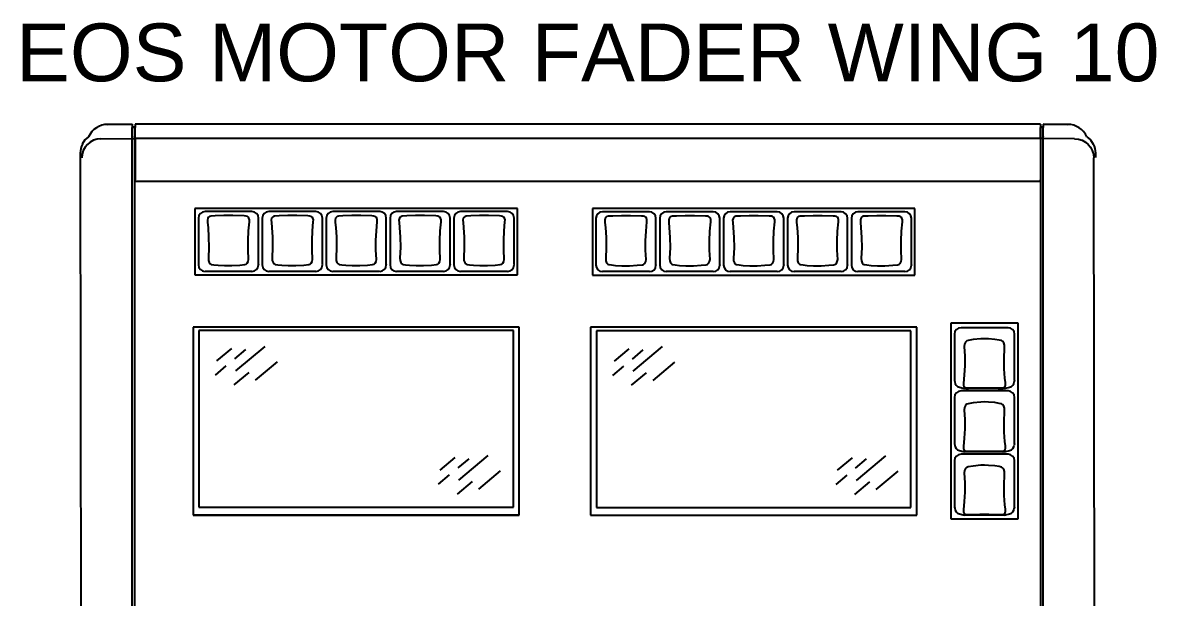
# Model space of a CAD drawing. Extents: x -49 to 275, y -8 to 142.
# Drawn here: x -4.79 to 8.7, y 64.55 to 71.39 of the extents above; entities that cross this region are included whole.
import ezdxf
from ezdxf.enums import TextEntityAlignment as Align

# ---------------------------------------------------------------- set-up
doc = ezdxf.new("R2010")
doc.units = 0
doc.header["$LTSCALE"] = 0.5
doc.header["$MEASUREMENT"] = 0
doc.layers.get('0').update_dxf_attribs({"linetype": 'CONTINUOUS'})
doc.layers.add('RISER', color=7, linetype='CONTINUOUS')
doc.styles.add('ARIAL', font='arial.ttf')

# ---------------------------------------------------------------- blocks, each defined once
blk = doc.blocks.new('*U40')
at = {"layer": 'RISER'}
for p, q in [((-5.42, 7.317), (-5.713, 7.313)), ((-5.713, 7.313), (-5.42, 7.316)), ((-5.42, 7.316), (-5.42, 7.276)), ((5.385, 7.316), (-5.385, 7.316)), ((-5.385, 7.315), (-5.385, 7.316)), ((5.385, 7.315), (-5.385, 7.315)), ((-5.385, 7.315), (-5.385, 7.275)), ((5.385, 7.315), (5.385, 7.316)), ((5.385, 7.315), (5.385, 7.275)), ((5.42, 7.317), (5.713, 7.313)), ((5.712, 7.313), (5.42, 7.316)), ((5.42, 7.316), (5.42, 7.276)), ((-5.39, 7.282), (-5.42, 7.282)), ((-5.42, 7.281), (-5.39, 7.281)), ((-5.42, 7.253), (-5.42, 7.276)), ((-5.42, 7.193), (-5.42, 7.253)), ((-5.42, 7.171), (-5.42, 7.193)), ((-5.42, 7.171), (-5.42, 7.168)), ((-5.42, 7.146), (-5.42, 7.168)), ((-5.39, 7.281), (-5.39, 7.282)), ((-5.39, 7.252), (-5.39, 7.281)), ((-5.39, 7.229), (-5.39, 7.252)), ((-5.39, 7.169), (-5.39, 7.229)), ((-5.39, 7.147), (-5.39, 7.169)), ((-5.385, 7.252), (-5.385, 7.275)), ((-5.385, 7.193), (-5.385, 7.252)), ((-5.385, 7.17), (-5.385, 7.193)), ((-5.385, 7.168), (-5.385, 7.17)), ((-5.385, 7.145), (-5.385, 7.168)), ((5.385, 7.252), (5.385, 7.275)), ((5.385, 7.193), (5.385, 7.252)), ((5.385, 7.17), (5.385, 7.193)), ((5.385, 7.168), (5.385, 7.17)), ((5.385, 7.145), (5.385, 7.168)), ((5.39, 7.282), (5.42, 7.282)), ((5.39, 7.281), (5.39, 7.282)), ((5.42, 7.281), (5.39, 7.281)), ((5.39, 7.252), (5.39, 7.281)), ((5.39, 7.229), (5.39, 7.252)), ((5.39, 7.169), (5.39, 7.229)), ((5.39, 7.147), (5.39, 7.169)), ((5.42, 7.253), (5.42, 7.276)), ((5.42, 7.193), (5.42, 7.253)), ((5.42, 7.171), (5.42, 7.193)), ((5.42, 7.171), (5.42, 7.168)), ((5.42, 7.146), (5.42, 7.168)), ((-5.793, 7.143), (-5.42, 7.146)), ((-5.42, 7.147), (-5.39, 7.147)), ((-5.42, -4.056), (-5.42, 7.146)), ((-5.39, 7.143), (-5.39, 7.147)), ((-5.39, 7.12), (-5.39, 7.143)), ((-5.39, -4.052), (-5.39, 7.12)), ((5.385, 7.145), (-5.385, 7.145)), ((-5.385, 7.145), (-5.385, 6.653)), ((5.385, 7.145), (5.385, 6.653)), ((5.42, 7.147), (5.39, 7.147)), ((5.39, 7.143), (5.39, 7.147)), ((5.39, 7.12), (5.39, 7.143)), ((5.39, -4.052), (5.39, 7.12)), ((5.42, -4.056), (5.42, 7.146)), ((5.792, 7.143), (5.42, 7.146)), ((-6.04, 6.971), (-6.04, 6.918)), ((-6.04, 6.918), (-6.024, -6.917)), ((6.045, -6.917), (6.02, 6.915)), ((6.04, 6.971), (6.04, 6.918)), ((-5.385, 6.636), (-5.385, 6.653)), ((-5.385, 6.636), (5.385, 6.636)), ((5.385, 6.636), (5.385, 6.653)), ((-0.837, 6.314), (-4.676, 6.314)), ((-4.676, 6.314), (-4.676, 5.522)), ((-3.996, 6.275), (-4.555, 6.275)), ((-3.236, 6.275), (-3.795, 6.275)), ((-2.476, 6.275), (-3.035, 6.275)), ((-1.716, 6.275), (-2.275, 6.275)), ((-0.956, 6.275), (-1.515, 6.275)), ((-0.837, 5.522), (-0.837, 6.314)), ((3.893, 6.311), (0.054, 6.311)), ((0.054, 6.311), (0.054, 5.52)), ((0.733, 6.273), (0.174, 6.273)), ((1.493, 6.273), (0.934, 6.273)), ((2.253, 6.273), (1.694, 6.273)), ((3.013, 6.273), (2.454, 6.273)), ((3.773, 6.273), (3.214, 6.273)), ((3.893, 5.52), (3.893, 6.311)), ((-4.633, 6.198), (-4.633, 5.645)), ((-3.918, 5.645), (-3.918, 6.198)), ((-3.873, 6.198), (-3.873, 5.645)), ((-3.158, 5.645), (-3.158, 6.198)), ((-3.113, 6.198), (-3.113, 5.645)), ((-2.398, 5.645), (-2.398, 6.198)), ((-2.353, 6.198), (-2.353, 5.645)), ((-1.638, 5.645), (-1.638, 6.198)), ((-1.593, 6.198), (-1.593, 5.645)), ((-0.878, 5.645), (-0.878, 6.198)), ((0.096, 6.196), (0.096, 5.642)), ((0.811, 5.642), (0.811, 6.196)), ((0.856, 6.196), (0.856, 5.642)), ((1.571, 5.642), (1.571, 6.196)), ((1.616, 6.196), (1.616, 5.642)), ((2.331, 5.642), (2.331, 6.196)), ((2.376, 6.196), (2.376, 5.642)), ((3.091, 5.642), (3.091, 6.196)), ((3.136, 6.196), (3.136, 5.642)), ((3.851, 5.642), (3.851, 6.196)), ((-4.633, 5.645), (-4.633, 5.641)), ((-3.997, 5.564), (-4.555, 5.564)), ((-3.918, 5.645), (-3.919, 5.641)), ((-3.873, 5.645), (-3.873, 5.641)), ((-3.237, 5.564), (-3.795, 5.564)), ((-3.158, 5.645), (-3.159, 5.641)), ((-3.113, 5.645), (-3.113, 5.641)), ((-2.477, 5.564), (-3.035, 5.564)), ((-2.398, 5.645), (-2.399, 5.641)), ((-2.353, 5.645), (-2.353, 5.641)), ((-1.717, 5.564), (-2.275, 5.564)), ((-1.638, 5.645), (-1.639, 5.641)), ((-1.593, 5.645), (-1.593, 5.641)), ((-0.957, 5.564), (-1.515, 5.564)), ((-0.878, 5.645), (-0.879, 5.641)), ((0.096, 5.642), (0.096, 5.639)), ((0.733, 5.562), (0.174, 5.562)), ((0.811, 5.642), (0.811, 5.639)), ((0.856, 5.642), (0.856, 5.639)), ((1.493, 5.562), (0.934, 5.562)), ((1.571, 5.642), (1.571, 5.639)), ((1.616, 5.642), (1.616, 5.639)), ((2.253, 5.562), (1.694, 5.562)), ((2.331, 5.642), (2.331, 5.639)), ((2.376, 5.642), (2.376, 5.639)), ((3.013, 5.562), (2.454, 5.562)), ((3.091, 5.642), (3.091, 5.639)), ((3.136, 5.642), (3.136, 5.639)), ((3.773, 5.562), (3.214, 5.562)), ((3.851, 5.642), (3.851, 5.639)), ((-4.676, 5.522), (-0.837, 5.522)), ((0.054, 5.52), (3.893, 5.52)), ((-0.816, 4.902), (-4.697, 4.902)), ((-4.697, 4.902), (-4.697, 2.665)), ((-4.627, 4.86), (-4.627, 4.861)), ((-0.885, 4.861), (-4.627, 4.861)), ((-0.885, 4.86), (-4.627, 4.86)), ((-4.627, 4.86), (-4.627, 2.76)), ((-0.885, 4.86), (-0.885, 4.861)), ((-0.885, 2.76), (-0.885, 4.86)), ((-0.816, 2.665), (-0.816, 4.902)), ((3.914, 4.899), (0.033, 4.899)), ((0.033, 4.899), (0.033, 2.662)), ((0.103, 4.856), (0.103, 4.857)), ((3.844, 4.857), (0.103, 4.857)), ((3.844, 4.856), (3.844, 4.857)), ((3.914, 2.662), (3.914, 4.899)), ((5.119, 4.947), (4.32, 4.947)), ((4.32, 4.947), (4.32, 2.621)), ((5, 4.894), (4.441, 4.894)), ((5.119, 2.621), (5.119, 4.947)), ((3.844, 4.856), (0.103, 4.856)), ((0.103, 4.856), (0.103, 2.756)), ((3.844, 2.756), (3.844, 4.856)), ((4.363, 4.817), (4.363, 4.264)), ((5.078, 4.264), (5.078, 4.817)), ((-4.413, 4.498), (-4.236, 4.648)), ((-4.199, 4.524), (-4.069, 4.633)), ((-4.19, 4.379), (-3.841, 4.672)), ((0.316, 4.495), (0.493, 4.644)), ((0.53, 4.52), (0.66, 4.63)), ((0.54, 4.376), (0.888, 4.669)), ((-3.953, 4.271), (-3.694, 4.488)), ((0.776, 4.267), (1.035, 4.485)), ((-4.432, 4.331), (-4.302, 4.44)), ((-4.208, 4.213), (-4.031, 4.362)), ((0.298, 4.327), (0.428, 4.437)), ((0.521, 4.209), (0.699, 4.358)), ((4.363, 4.264), (4.366, 4.25)), ((5.078, 4.264), (5.074, 4.25)), ((4.363, 4.065), (4.363, 3.511)), ((5, 4.142), (4.441, 4.142)), ((5.078, 3.511), (5.078, 4.065)), ((4.363, 3.511), (4.366, 3.497)), ((5.078, 3.511), (5.074, 3.497)), ((-1.533, 3.081), (-1.184, 3.374)), ((5, 3.389), (4.441, 3.389)), ((-1.756, 3.2), (-1.579, 3.349)), ((-1.542, 3.226), (-1.412, 3.335)), ((2.973, 3.197), (3.15, 3.346)), ((3.187, 3.222), (3.317, 3.332)), ((3.197, 3.077), (3.545, 3.371)), ((4.363, 3.312), (4.363, 2.758)), ((5.078, 2.758), (5.078, 3.312)), ((-1.775, 3.032), (-1.645, 3.142)), ((-1.296, 2.972), (-1.037, 3.19)), ((2.955, 3.029), (3.085, 3.138)), ((3.433, 2.969), (3.692, 3.187)), ((-1.551, 2.914), (-1.374, 3.063)), ((3.178, 2.911), (3.356, 3.06)), ((-4.627, 2.76), (-0.885, 2.76)), ((0.103, 2.756), (3.844, 2.756)), ((4.363, 2.758), (4.366, 2.745)), ((5.078, 2.758), (5.074, 2.745)), ((-4.697, 2.667), (-0.816, 2.667)), ((-4.697, 2.665), (-0.816, 2.665)), ((0.033, 2.663), (3.914, 2.663)), ((0.033, 2.662), (3.914, 2.662)), ((4.32, 2.621), (5.119, 2.621))]:
    blk.add_line(p, q, dxfattribs=at)
at = {"layer": 'RISER', "flags": 128}
for points in [[(-5.94, 7.166), (-5.983, 7.128), (-6.015, 7.079)], [(5.939, 7.166), (5.982, 7.128), (6.014, 7.079)], [(-4.276, 5.634), (-4.234, 5.635), (-4.141, 5.64), (-4.081, 5.646), (-4.066, 5.65), (-4.064, 5.651), (-4.052, 5.661), (-4.04, 5.682), (-4.036, 5.707), (-4.041, 5.819), (-4.041, 5.932), (-4.036, 6.045), (-4.026, 6.155), (-4.025, 6.178), (-4.032, 6.199), (-4.04, 6.211), (-4.051, 6.219), (-4.066, 6.222), (-4.09, 6.224), (-4.222, 6.229), (-4.329, 6.229), (-4.433, 6.225), (-4.487, 6.222), (-4.501, 6.219), (-4.512, 6.211), (-4.522, 6.196), (-4.527, 6.175), (-4.525, 6.146), (-4.519, 6.088), (-4.512, 5.97), (-4.51, 5.852), (-4.515, 5.72), (-4.514, 5.692), (-4.505, 5.668), (-4.492, 5.653), (-4.48, 5.647), (-4.477, 5.646), (-4.448, 5.643), (-4.4, 5.639), (-4.324, 5.635), (-4.276, 5.634)], [(-3.516, 5.634), (-3.474, 5.635), (-3.381, 5.64), (-3.321, 5.646), (-3.306, 5.65), (-3.304, 5.651), (-3.292, 5.661), (-3.28, 5.682), (-3.276, 5.707), (-3.281, 5.819), (-3.281, 5.932), (-3.276, 6.045), (-3.266, 6.155), (-3.265, 6.178), (-3.272, 6.199), (-3.28, 6.211), (-3.291, 6.219), (-3.306, 6.222), (-3.33, 6.224), (-3.462, 6.229), (-3.569, 6.229), (-3.673, 6.225), (-3.727, 6.222), (-3.741, 6.219), (-3.752, 6.211), (-3.762, 6.196), (-3.767, 6.175), (-3.765, 6.146), (-3.759, 6.088), (-3.752, 5.97), (-3.75, 5.852), (-3.755, 5.72), (-3.754, 5.692), (-3.745, 5.668), (-3.732, 5.653), (-3.72, 5.647), (-3.717, 5.646), (-3.688, 5.643), (-3.64, 5.639), (-3.564, 5.635), (-3.516, 5.634)], [(-2.756, 5.634), (-2.714, 5.635), (-2.621, 5.64), (-2.561, 5.646), (-2.546, 5.65), (-2.544, 5.651), (-2.532, 5.661), (-2.52, 5.682), (-2.516, 5.707), (-2.521, 5.819), (-2.521, 5.932), (-2.516, 6.045), (-2.506, 6.155), (-2.505, 6.178), (-2.512, 6.199), (-2.52, 6.211), (-2.531, 6.219), (-2.546, 6.222), (-2.57, 6.224), (-2.702, 6.229), (-2.809, 6.229), (-2.913, 6.225), (-2.967, 6.222), (-2.981, 6.219), (-2.992, 6.211), (-3.002, 6.196), (-3.007, 6.175), (-3.005, 6.146), (-2.999, 6.088), (-2.992, 5.97), (-2.99, 5.852), (-2.995, 5.72), (-2.994, 5.692), (-2.985, 5.668), (-2.972, 5.653), (-2.96, 5.647), (-2.957, 5.646), (-2.928, 5.643), (-2.88, 5.639), (-2.804, 5.635), (-2.756, 5.634)], [(-1.996, 5.634), (-1.954, 5.635), (-1.861, 5.64), (-1.801, 5.646), (-1.786, 5.65), (-1.784, 5.651), (-1.772, 5.661), (-1.76, 5.682), (-1.756, 5.707), (-1.761, 5.819), (-1.761, 5.932), (-1.756, 6.045), (-1.746, 6.155), (-1.745, 6.178), (-1.752, 6.199), (-1.76, 6.211), (-1.771, 6.219), (-1.786, 6.222), (-1.81, 6.224), (-1.942, 6.229), (-2.049, 6.229), (-2.153, 6.225), (-2.207, 6.222), (-2.221, 6.219), (-2.232, 6.211), (-2.242, 6.196), (-2.247, 6.175), (-2.245, 6.146), (-2.239, 6.088), (-2.232, 5.97), (-2.23, 5.852), (-2.235, 5.72), (-2.234, 5.692), (-2.225, 5.668), (-2.212, 5.653), (-2.2, 5.647), (-2.197, 5.646), (-2.168, 5.643), (-2.12, 5.639), (-2.044, 5.635), (-1.996, 5.634)], [(-1.236, 5.634), (-1.194, 5.635), (-1.101, 5.64), (-1.041, 5.646), (-1.026, 5.65), (-1.024, 5.651), (-1.012, 5.661), (-1, 5.682), (-0.996, 5.707), (-1.001, 5.819), (-1.001, 5.932), (-0.996, 6.045), (-0.986, 6.155), (-0.985, 6.178), (-0.992, 6.199), (-1, 6.211), (-1.011, 6.219), (-1.026, 6.222), (-1.05, 6.224), (-1.182, 6.229), (-1.289, 6.229), (-1.393, 6.225), (-1.447, 6.222), (-1.461, 6.219), (-1.472, 6.211), (-1.482, 6.196), (-1.487, 6.175), (-1.485, 6.146), (-1.479, 6.088), (-1.472, 5.97), (-1.47, 5.852), (-1.475, 5.72), (-1.474, 5.692), (-1.465, 5.668), (-1.452, 5.653), (-1.44, 5.647), (-1.437, 5.646), (-1.408, 5.643), (-1.36, 5.639), (-1.284, 5.635), (-1.236, 5.634)], [(0.454, 5.632), (0.496, 5.632), (0.588, 5.637), (0.649, 5.643), (0.664, 5.647), (0.665, 5.648), (0.678, 5.659), (0.689, 5.68), (0.694, 5.705), (0.688, 5.816), (0.688, 5.929), (0.693, 6.043), (0.704, 6.153), (0.704, 6.176), (0.698, 6.197), (0.69, 6.208), (0.678, 6.217), (0.664, 6.22), (0.639, 6.221), (0.508, 6.227), (0.4, 6.227), (0.297, 6.223), (0.242, 6.22), (0.228, 6.216), (0.217, 6.208), (0.208, 6.194), (0.203, 6.172), (0.204, 6.144), (0.21, 6.085), (0.218, 5.967), (0.22, 5.85), (0.214, 5.717), (0.215, 5.69), (0.224, 5.665), (0.238, 5.651), (0.249, 5.645), (0.252, 5.644), (0.281, 5.641), (0.33, 5.636), (0.406, 5.632), (0.454, 5.632)], [(1.214, 5.632), (1.256, 5.632), (1.348, 5.637), (1.409, 5.643), (1.424, 5.647), (1.425, 5.648), (1.438, 5.659), (1.449, 5.68), (1.454, 5.705), (1.448, 5.816), (1.448, 5.929), (1.453, 6.043), (1.464, 6.153), (1.464, 6.176), (1.458, 6.197), (1.45, 6.208), (1.438, 6.217), (1.424, 6.22), (1.399, 6.221), (1.268, 6.227), (1.16, 6.227), (1.057, 6.223), (1.002, 6.22), (0.988, 6.216), (0.977, 6.208), (0.968, 6.194), (0.963, 6.172), (0.964, 6.144), (0.97, 6.085), (0.978, 5.967), (0.98, 5.85), (0.974, 5.717), (0.975, 5.69), (0.984, 5.665), (0.998, 5.651), (1.009, 5.645), (1.012, 5.644), (1.041, 5.641), (1.09, 5.636), (1.166, 5.632), (1.214, 5.632)], [(1.974, 5.632), (2.016, 5.632), (2.108, 5.637), (2.169, 5.643), (2.184, 5.647), (2.185, 5.648), (2.198, 5.659), (2.209, 5.68), (2.214, 5.705), (2.208, 5.816), (2.208, 5.929), (2.213, 6.043), (2.224, 6.153), (2.224, 6.176), (2.218, 6.197), (2.21, 6.208), (2.198, 6.217), (2.184, 6.22), (2.159, 6.221), (2.028, 6.227), (1.92, 6.227), (1.817, 6.223), (1.762, 6.22), (1.748, 6.216), (1.737, 6.208), (1.728, 6.194), (1.723, 6.172), (1.724, 6.144), (1.73, 6.085), (1.738, 5.967), (1.74, 5.85), (1.734, 5.717), (1.735, 5.69), (1.744, 5.665), (1.758, 5.651), (1.769, 5.645), (1.772, 5.644), (1.801, 5.641), (1.85, 5.636), (1.926, 5.632), (1.974, 5.632)], [(2.734, 5.632), (2.776, 5.632), (2.868, 5.637), (2.929, 5.643), (2.944, 5.647), (2.945, 5.648), (2.958, 5.659), (2.969, 5.68), (2.974, 5.705), (2.968, 5.816), (2.968, 5.929), (2.973, 6.043), (2.984, 6.153), (2.984, 6.176), (2.978, 6.197), (2.97, 6.208), (2.958, 6.217), (2.944, 6.22), (2.919, 6.221), (2.788, 6.227), (2.68, 6.227), (2.577, 6.223), (2.522, 6.22), (2.508, 6.216), (2.497, 6.208), (2.488, 6.194), (2.483, 6.172), (2.484, 6.144), (2.49, 6.085), (2.498, 5.967), (2.5, 5.85), (2.494, 5.717), (2.495, 5.69), (2.504, 5.665), (2.518, 5.651), (2.529, 5.645), (2.532, 5.644), (2.561, 5.641), (2.61, 5.636), (2.686, 5.632), (2.734, 5.632)], [(3.494, 5.632), (3.536, 5.632), (3.628, 5.637), (3.689, 5.643), (3.704, 5.647), (3.705, 5.648), (3.718, 5.659), (3.729, 5.68), (3.734, 5.705), (3.728, 5.816), (3.728, 5.929), (3.733, 6.043), (3.744, 6.153), (3.744, 6.176), (3.738, 6.197), (3.73, 6.208), (3.718, 6.217), (3.704, 6.22), (3.679, 6.221), (3.548, 6.227), (3.44, 6.227), (3.337, 6.223), (3.282, 6.22), (3.268, 6.216), (3.257, 6.208), (3.248, 6.194), (3.243, 6.172), (3.244, 6.144), (3.25, 6.085), (3.258, 5.967), (3.26, 5.85), (3.254, 5.717), (3.255, 5.69), (3.264, 5.665), (3.278, 5.651), (3.289, 5.645), (3.292, 5.644), (3.321, 5.641), (3.37, 5.636), (3.446, 5.632), (3.494, 5.632)], [(4.72, 4.763), (4.678, 4.762), (4.586, 4.753), (4.525, 4.742), (4.51, 4.736), (4.508, 4.735), (4.496, 4.722), (4.484, 4.698), (4.48, 4.671), (4.486, 4.554), (4.486, 4.441), (4.48, 4.332), (4.47, 4.231), (4.47, 4.211), (4.476, 4.194), (4.484, 4.185), (4.496, 4.178), (4.51, 4.177), (4.534, 4.178), (4.666, 4.179), (4.773, 4.179), (4.877, 4.178), (4.932, 4.177), (4.945, 4.179), (4.957, 4.185), (4.966, 4.196), (4.971, 4.214), (4.969, 4.24), (4.963, 4.293), (4.956, 4.404), (4.954, 4.52), (4.96, 4.658), (4.959, 4.687), (4.949, 4.715), (4.936, 4.732), (4.924, 4.74), (4.921, 4.741), (4.893, 4.747), (4.844, 4.754), (4.768, 4.762), (4.72, 4.763)], [(4.421, 4.185), (4.468, 4.173), (4.482, 4.169)], [(4.958, 4.169), (4.972, 4.173), (5.02, 4.185)], [(4.959, 4.169), (4.938, 4.167), (4.882, 4.168), (4.775, 4.17), (4.664, 4.17), (4.529, 4.168), (4.503, 4.167), (4.482, 4.169)], [(4.72, 4.01), (4.678, 4.009), (4.586, 4), (4.525, 3.99), (4.51, 3.984), (4.508, 3.983), (4.496, 3.97), (4.484, 3.946), (4.48, 3.918), (4.486, 3.801), (4.486, 3.689), (4.48, 3.58), (4.47, 3.479), (4.47, 3.459), (4.476, 3.441), (4.484, 3.432), (4.496, 3.426), (4.51, 3.424), (4.534, 3.425), (4.666, 3.426), (4.773, 3.426), (4.877, 3.425), (4.932, 3.424), (4.945, 3.426), (4.957, 3.432), (4.966, 3.444), (4.971, 3.462), (4.969, 3.487), (4.963, 3.54), (4.956, 3.651), (4.954, 3.768), (4.96, 3.905), (4.959, 3.935), (4.949, 3.962), (4.936, 3.98), (4.924, 3.987), (4.921, 3.988), (4.893, 3.994), (4.844, 4.002), (4.768, 4.009), (4.72, 4.01)], [(4.421, 3.432), (4.468, 3.42), (4.482, 3.416)], [(4.959, 3.417), (4.938, 3.414), (4.882, 3.416), (4.775, 3.417), (4.664, 3.417), (4.529, 3.415), (4.503, 3.415), (4.482, 3.416)], [(4.958, 3.416), (4.972, 3.42), (5.02, 3.432)], [(4.72, 3.258), (4.678, 3.257), (4.586, 3.248), (4.525, 3.237), (4.51, 3.231), (4.508, 3.23), (4.496, 3.217), (4.484, 3.193), (4.48, 3.166), (4.486, 3.049), (4.486, 2.936), (4.48, 2.827), (4.47, 2.726), (4.47, 2.706), (4.476, 2.689), (4.484, 2.679), (4.496, 2.673), (4.51, 2.672), (4.534, 2.672), (4.666, 2.674), (4.773, 2.674), (4.877, 2.673), (4.932, 2.672), (4.945, 2.674), (4.957, 2.68), (4.966, 2.691), (4.971, 2.709), (4.969, 2.735), (4.963, 2.788), (4.956, 2.899), (4.954, 3.015), (4.96, 3.152), (4.959, 3.182), (4.949, 3.209), (4.936, 3.227), (4.924, 3.234), (4.921, 3.236), (4.893, 3.241), (4.844, 3.249), (4.768, 3.256), (4.72, 3.258)], [(4.421, 2.68), (4.468, 2.668), (4.482, 2.664)], [(4.959, 2.664), (4.938, 2.662), (4.882, 2.663), (4.775, 2.665), (4.664, 2.665), (4.529, 2.663), (4.503, 2.662), (4.482, 2.664)], [(4.958, 2.664), (4.972, 2.668), (5.02, 2.68)]]:
    blk.add_lwpolyline(points, dxfattribs=at)
at = {"layer": 'RISER'}
for centre, radius, start, end in [((-5.712, 7.063), 0.25, 90.1932, 155.5954), ((5.711, 7.063), 0.25, 24.4046, 89.8068), ((-4.556, 5.642), 0.0775, 180.332, 270.3247), ((-3.996, 5.642), 0.0778, 269.8739, 359.4694), ((-3.796, 5.642), 0.0775, 180.332, 270.3247), ((-3.236, 5.642), 0.0778, 269.8739, 359.4694), ((-3.036, 5.642), 0.0775, 180.332, 270.3247), ((-2.476, 5.642), 0.0778, 269.8739, 359.4694), ((-2.276, 5.642), 0.0775, 180.332, 270.3247), ((-1.716, 5.642), 0.0778, 269.8739, 359.4694), ((-1.516, 5.642), 0.0775, 180.332, 270.3247), ((-0.956, 5.642), 0.0778, 269.8739, 359.4694), ((0.174, 5.639), 0.0775, 180.332, 270.3247), ((0.733, 5.639), 0.0778, 269.8739, 359.4694), ((0.934, 5.639), 0.0775, 180.332, 270.3247), ((1.493, 5.639), 0.0778, 269.8739, 359.4694), ((1.694, 5.639), 0.0775, 180.332, 270.3247), ((2.253, 5.639), 0.0778, 269.8739, 359.4694), ((2.454, 5.639), 0.0775, 180.332, 270.3247), ((3.013, 5.639), 0.0778, 269.8739, 359.4694), ((3.214, 5.639), 0.0775, 180.332, 270.3247), ((3.773, 5.639), 0.0778, 269.8739, 359.4694), ((4.437, 4.255), 0.0715, 184.0729, 257.0629), ((5.003, 4.255), 0.0715, 282.9371, 355.927), ((4.437, 3.502), 0.0715, 184.0729, 257.0629), ((5.003, 3.502), 0.0715, 282.9371, 355.927), ((4.437, 2.75), 0.0715, 184.0729, 257.0629), ((5.003, 2.75), 0.0715, 282.9371, 355.927)]:
    blk.add_arc(centre, radius, start, end, dxfattribs=at)
for centre, major_axis, ratio, start_param, end_param in [((-5.79, 6.97), (0.248, -0.028), 0.990016, 2.79871, 3.253899), ((-5.791, 6.915), (0.23, -0.014), 0.990193, 1.641297, 3.203367), ((-4.555, 6.198), (0.078, -0.0003), 0.990268, 1.574728, 3.145448), ((-3.996, 6.198), (0.078, 0.0003), 0.990268, 6.27933, 7.85005), ((-3.795, 6.198), (0.078, -0.0003), 0.990268, 1.574728, 3.145448), ((-3.236, 6.198), (0.078, 0.0003), 0.990268, 6.27933, 7.85005), ((-3.035, 6.198), (0.078, -0.0003), 0.990268, 1.574728, 3.145448), ((-2.476, 6.198), (0.078, 0.0003), 0.990268, 6.27933, 7.85005), ((-2.275, 6.198), (0.078, -0.0003), 0.990268, 1.574728, 3.145448), ((-1.716, 6.198), (0.078, 0.0003), 0.990268, 6.27933, 7.85005), ((-1.515, 6.198), (0.078, -0.0003), 0.990268, 1.574728, 3.145448), ((-0.956, 6.198), (0.078, 0.0003), 0.990268, 6.27933, 7.85005), ((0.174, 6.196), (0.078, -0.0003), 0.990268, 1.574728, 3.145448), ((0.733, 6.196), (0.078, 0.0003), 0.990268, 6.27933, 7.85005), ((0.934, 6.196), (0.078, -0.0003), 0.990268, 1.574728, 3.145448), ((1.493, 6.196), (0.078, 0.0003), 0.990268, 6.27933, 7.85005), ((1.694, 6.196), (0.078, -0.0003), 0.990268, 1.574728, 3.145448), ((2.253, 6.196), (0.078, 0.0003), 0.990268, 6.27933, 7.85005), ((2.454, 6.196), (0.078, -0.0003), 0.990268, 1.574728, 3.145448), ((3.013, 6.196), (0.078, 0.0003), 0.990268, 6.27933, 7.85005), ((3.214, 6.196), (0.078, -0.0003), 0.990268, 1.574728, 3.145448), ((3.773, 6.196), (0.078, 0.0003), 0.990268, 6.27933, 7.85005), ((4.441, 4.817), (0.078, -0.0003), 0.990268, 1.574728, 3.145448), ((5, 4.817), (0.078, 0.0003), 0.990268, 6.27933, 7.85005), ((4.441, 4.065), (0.078, -0.0003), 0.990268, 1.574728, 3.145448), ((5, 4.065), (0.078, 0.0003), 0.990268, 6.27933, 7.85005), ((4.441, 3.312), (0.078, -0.0003), 0.990268, 1.574728, 3.145448), ((5, 3.312), (0.078, 0.0003), 0.990268, 6.27933, 7.85005)]:
    blk.add_ellipse(centre, major_axis=major_axis, ratio=ratio, start_param=start_param, end_param=end_param, dxfattribs=at)
at = {"layer": 'RISER', "extrusion": (0, 0, -1)}
for centre, major_axis, ratio, start_param, end_param in [((5.79, 6.915), (-0.23, -0.014), 0.990193, 1.641297, 3.203367), ((5.79, 6.97), (-0.248, -0.028), 0.990016, 2.79871, 3.253899)]:
    blk.add_ellipse(centre, major_axis=major_axis, ratio=ratio, start_param=start_param, end_param=end_param, dxfattribs=at)
at = {"layer": 'RISER', "color": 1, "insert": (0, 7.816), "char_height": 0.6875, "attachment_point": 8, "style": 'ARIAL'}
blk.add_mtext('EOS MOTOR FADER WING 10', dxfattribs=at)
at = {"layer": 'RISER', "color": 1, "style": 'ARIAL'}
blk.add_attdef('STATIONID', text='', height=0.688, dxfattribs=at).set_placement((0, 8.916), align=Align.CENTER)
blk.add_attdef('DRAWINGREF', text='', height=0.688, dxfattribs=at).set_placement((0, -7.426), align=Align.TOP_CENTER)

msp = doc.modelspace()

# ---------------------------------------------------------------- block references
msp.add_blockref('*U40', (1.932, 62.865))

doc.saveas('drawing.dxf')
